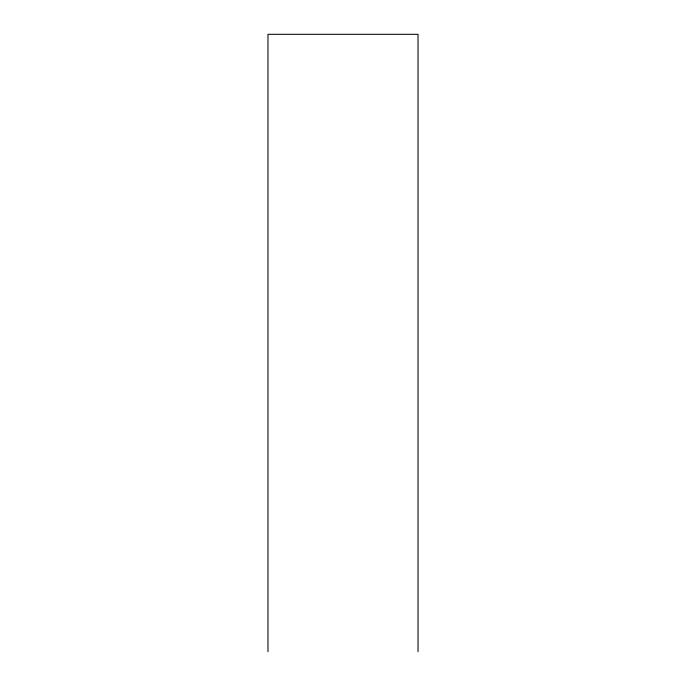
<?xml version="1.0" encoding="UTF-8"?>
<svg xmlns="http://www.w3.org/2000/svg" width="686" height="686" viewBox="0 0 686 686"><rect width="100%" height="100%" fill="white"/><g stroke="black" fill="none" stroke-linecap="round" stroke-linejoin="round"><path stroke-width="1.03" d="M418.031 651.7L418.031 34.3L267.969 34.3L267.969 651.7"/></g></svg>
